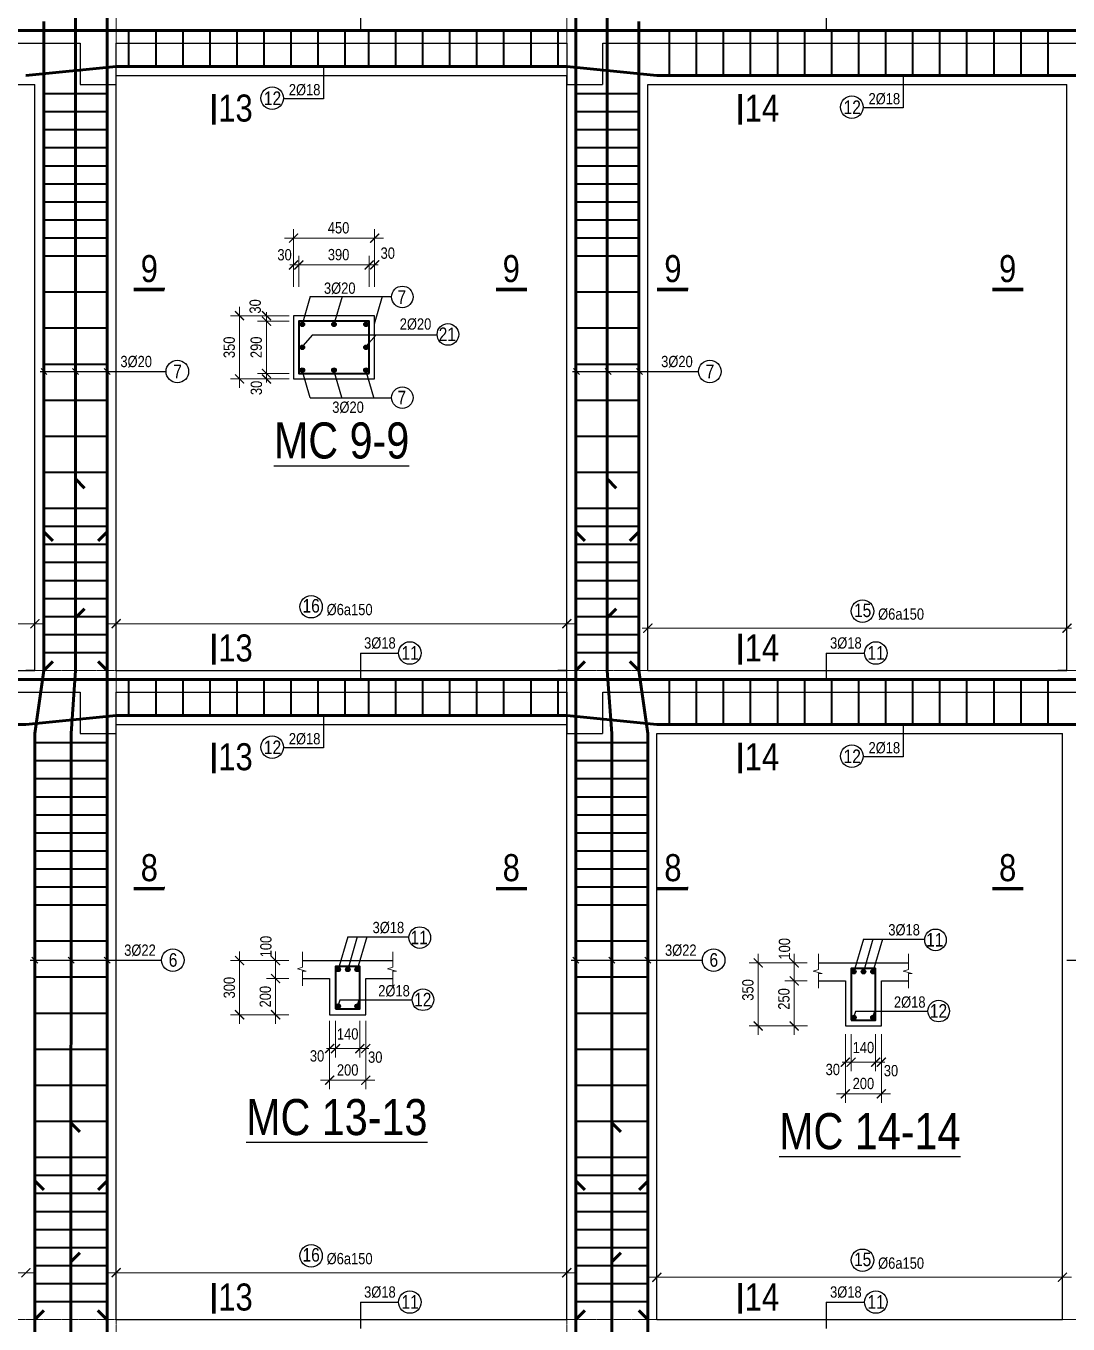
# Model space of a CAD drawing. Header units: inches. Extents: x -959662 to -910219, y 3489550 to 3514317.
# Drawn here: x -946396 to -940615, y 3497137 to 3504337 of the extents above; entities that cross this region are included whole.
import ezdxf

# ---------------------------------------------------------------- set-up
doc = ezdxf.new("R2010")
doc.units = ezdxf.units.IN
doc.header["$LTSCALE"] = 3.5
doc.header["$MEASUREMENT"] = 0
doc.linetypes.add('CENTERX2', pattern=[4, 2.5, -0.5, 0.5, -0.5])
doc.linetypes.add('DASHEDX2', pattern=[1.5, 1, -0.5])
for name, color, linetype, lineweight in [('5.TRUC', 1, 'CENTERX2', 13), ('duongkichthuoc', 4, 'Continuous', 13), ('NET BAO', 4, 'Continuous', 30), ('THEP DAI', 5, 'Continuous', 40), ('THEP DOC', 2, 'Continuous', 60)]:
    doc.layers.add(name, color=color, linetype=linetype, lineweight=lineweight)
for name, color, linetype in [('Net thay', 6, 'Continuous'), ('NETDUTDUT', 3, 'DASHEDX2'), ('text', 3, 'Continuous')]:
    doc.layers.add(name, color=color, linetype=linetype)
doc.styles.add('CHU', font='')
doc.styles.add('Helve-Condense', font='')
doc.styles.add('Text.Helve-condense', font='')
doc.styles.get('CHU').set_extended_font_data('VNI-Helve-Condense')
doc.styles.get('Helve-Condense').set_extended_font_data('VNI-Helve-Condense')
doc.styles.get('Text.Helve-condense').set_extended_font_data('VNI-Helve-Condense')

# ---------------------------------------------------------------- blocks, each defined once
blk = doc.blocks.new('_ArchTick')
at = {"color": 0, "linetype": 'ByBlock', "const_width": 0.15}
blk.add_lwpolyline([(-0.5, -0.5), (0.5, 0.5)], dxfattribs=at)

msp = doc.modelspace()

# ---------------------------------------------------------------- hatches: boundary and pattern name
at = {"layer": 'text'}
for points in [[(-944850.6, 3502682.1, 1), (-944875.6, 3502682.1, 1)], [(-944674.8, 3502682.1, 1), (-944699.8, 3502682.1, 1)], [(-944497.4, 3502682.1, 1), (-944522.4, 3502682.1, 1)], [(-944850.6, 3502554.6, 1), (-944875.6, 3502554.6, 1)], [(-944497.4, 3502554.6, 1), (-944522.4, 3502554.6, 1)], [(-944850.6, 3502427.6, 1), (-944875.6, 3502427.6, 1)], [(-944674.8, 3502427.6, 1), (-944699.8, 3502427.6, 1)], [(-944497.4, 3502427.6, 1), (-944522.4, 3502427.6, 1)], [(-944651.3, 3499104.2, 1), (-944676.3, 3499104.2, 1)], [(-944598.1, 3499104.2, 1), (-944623.1, 3499104.2, 1)], [(-944545.6, 3499104.2, 1), (-944570.6, 3499104.2, 1)], [(-941790.3, 3499091.6, 1), (-941815.3, 3499091.6, 1)], [(-941737, 3499091.6, 1), (-941762, 3499091.6, 1)], [(-941684.5, 3499091.6, 1), (-941709.5, 3499091.6, 1)], [(-944651.3, 3498900.2, 1), (-944676.3, 3498900.2, 1)], [(-944545.6, 3498900.2, 1), (-944570.6, 3498900.2, 1)], [(-941790.3, 3498837.6, 1), (-941815.3, 3498837.6, 1)], [(-941684.5, 3498837.6, 1), (-941709.5, 3498837.6, 1)]]:
    msp.add_hatch(color=256, dxfattribs=at).paths.add_polyline_path(points)

# ---------------------------------------------------------------- linework, layer by layer
at = {"layer": '5.TRUC'}
for p, q in [((-945896, 3508862.2), (-945896, 3500462.2)), ((-943396, 3508862.2), (-943396, 3490815.3)), ((-951896, 3500762.2), (-937396, 3500762.2)), ((-945896, 3500462.2), (-945896, 3490815.3)), ((-951896, 3497162.2), (-937396, 3497162.2))]:
    msp.add_line(p, q, dxfattribs=at)
at = {"layer": 'duongkichthuoc', "color": 4, "linetype": 'Continuous', "lineweight": 13}
for p, q in [((-944961.6, 3503160.4), (-944411.6, 3503160.4)), ((-944911.6, 3503036.6), (-944911.6, 3503210.4)), ((-944461.6, 3503036.6), (-944461.6, 3503210.4)), ((-944911.6, 3502889.5), (-944911.6, 3503061.6)), ((-944881.6, 3502889.5), (-944881.6, 3503061.6)), ((-944881.6, 3502889.5), (-944881.6, 3503061.6)), ((-944491.6, 3502889.5), (-944491.6, 3503061.6)), ((-944491.6, 3502889.5), (-944491.6, 3503061.6)), ((-944461.6, 3502889.5), (-944461.6, 3503061.6)), ((-944931.6, 3503011.6), (-944441.6, 3503011.6)), ((-944911.6, 3503011.6), (-944881.6, 3503011.6)), ((-945086.6, 3502729.7), (-945261.1, 3502729.7)), ((-945211.1, 3502779.7), (-945211.1, 3502329.7)), ((-944936.6, 3502729.7), (-945111.6, 3502729.7)), ((-945061.6, 3502749.7), (-945061.6, 3502359.7)), ((-945061.6, 3502729.7), (-945061.6, 3502699.7)), ((-944936.6, 3502699.7), (-945111.6, 3502699.7)), ((-944936.6, 3502699.7), (-945111.6, 3502699.7)), ((-945086.6, 3502379.7), (-945261.1, 3502379.7)), ((-944936.6, 3502409.7), (-945111.6, 3502409.7)), ((-944936.6, 3502409.7), (-945111.6, 3502409.7)), ((-944936.6, 3502379.7), (-945111.6, 3502379.7)), ((-945061.6, 3502409.7), (-945061.6, 3502379.7)), ((-945210.6, 3499203), (-945210.6, 3498803)), ((-945010.9, 3499203), (-945010.9, 3499003)), ((-945035.9, 3499153), (-945260.6, 3499153)), ((-944936.9, 3499153), (-945060.9, 3499153)), ((-942159, 3499140.4), (-942383.7, 3499140.4)), ((-942333.7, 3499190.4), (-942333.7, 3498740.4)), ((-942062.1, 3499140.4), (-942186.1, 3499140.4)), ((-942134, 3499190.4), (-942134, 3498990.4)), ((-945010.9, 3499103), (-945010.9, 3498803)), ((-942134, 3499090.4), (-942134, 3498740.4)), ((-944936.9, 3499053), (-945060.9, 3499053)), ((-944936.9, 3499053), (-945060.9, 3499053)), ((-942062.1, 3499040.4), (-942186.1, 3499040.4)), ((-945035.9, 3498853), (-945260.6, 3498853)), ((-944936.9, 3498853), (-945060.9, 3498853)), ((-944711.2, 3498819.2), (-944711.2, 3498614.8)), ((-944679.2, 3498819.2), (-944679.2, 3498614.8)), ((-944679.2, 3498789.7), (-944679.2, 3498614.8)), ((-944543.2, 3498819.2), (-944543.2, 3498614.8)), ((-944543.2, 3498789.7), (-944543.2, 3498614.8)), ((-944511.2, 3498819.2), (-944511.2, 3498614.8)), ((-942159, 3498790.4), (-942383.7, 3498790.4)), ((-942060, 3498790.4), (-942184, 3498790.4)), ((-941850.1, 3498744.2), (-941850.1, 3498539.7)), ((-941818.1, 3498744.2), (-941818.1, 3498539.7)), ((-941818.1, 3498714.6), (-941818.1, 3498539.7)), ((-941682.1, 3498744.2), (-941682.1, 3498539.7)), ((-941682.1, 3498714.6), (-941682.1, 3498539.7)), ((-941650.1, 3498744.2), (-941650.1, 3498539.7)), ((-944729.2, 3498664.8), (-944493.2, 3498664.8)), ((-944711.2, 3498664.8), (-944679.2, 3498664.8)), ((-944711.2, 3498639.8), (-944711.2, 3498439.2)), ((-944543.2, 3498664.8), (-944511.2, 3498664.8)), ((-944511.2, 3498639.8), (-944511.2, 3498439.2)), ((-941868.1, 3498589.7), (-941632.1, 3498589.7)), ((-941850.1, 3498589.7), (-941818.1, 3498589.7)), ((-941850.1, 3498564.7), (-941850.1, 3498364.1)), ((-941682.1, 3498589.7), (-941650.1, 3498589.7)), ((-941650.1, 3498564.7), (-941650.1, 3498364.1)), ((-944761.2, 3498489.2), (-944461.2, 3498489.2)), ((-941900.1, 3498414.1), (-941600.1, 3498414.1))]:
    msp.add_line(p, q, dxfattribs=at)
at = {"layer": 'NET BAO'}
for p, q in [((-945896, 3500762.2), (-945896, 3504062.2)), ((-945896, 3504062.2), (-943396, 3504062.2)), ((-943396, 3500762.2), (-943396, 3504062.2)), ((-951446, 3504012.2), (-946346, 3504012.2)), ((-946346, 3500762.2), (-946346, 3504012.2)), ((-942946, 3500762.2), (-942946, 3504012.2)), ((-942946, 3504012.2), (-940621, 3504012.2)), ((-940621, 3500762.2), (-940621, 3504012.2)), ((-946346, 3500762.2), (-946396, 3500762.2)), ((-945896, 3500762.2), (-943396, 3500762.2)), ((-945896, 3500762.2), (-945846, 3500762.2)), ((-943396, 3500762.2), (-943446, 3500762.2)), ((-943396, 3497162.2), (-943396, 3500762.2)), ((-942946, 3500762.2), (-940621, 3500762.2)), ((-942946, 3500762.2), (-942896, 3500762.2)), ((-940621, 3500762.2), (-940671, 3500762.2)), ((-940646, 3500762.2), (-940621, 3500762.2)), ((-945896, 3497162.2), (-945896, 3500462.2)), ((-945896, 3500462.2), (-943396, 3500462.2)), ((-942896, 3497162.2), (-942896, 3500412.2)), ((-942896, 3500412.2), (-940646, 3500412.2)), ((-940646, 3497162.2), (-940646, 3500412.2)), ((-944861.2, 3499153), (-944361.2, 3499153)), ((-942000.1, 3499140.4), (-941500.1, 3499140.4)), ((-944861.2, 3499053), (-944711.2, 3499053)), ((-944511.2, 3499053), (-944361.2, 3499053)), ((-942000.1, 3499040.4), (-941850.1, 3499040.4)), ((-941650.1, 3499040.4), (-941500.1, 3499040.4)), ((-945896, 3497162.2), (-943396, 3497162.2)), ((-942896, 3497162.2), (-940646, 3497162.2))]:
    msp.add_line(p, q, dxfattribs=at)
msp.add_lwpolyline([(-944461.6, 3502379.7), (-944461.6, 3502729.7), (-944911.6, 3502729.7), (-944911.6, 3502379.7)], close=True, dxfattribs=at)
for points in [[(-944711.2, 3499053), (-944711.2, 3498853), (-944511.2, 3498853), (-944511.2, 3499053)], [(-941850.1, 3499040.4), (-941850.1, 3498790.4), (-941650.1, 3498790.4), (-941650.1, 3499040.4)]]:
    msp.add_lwpolyline(points, dxfattribs=at)
at = {"layer": 'Net thay', "lineweight": 20}
for p, q in [((-945628.3, 3502874.9), (-945628.3, 3502884.9)), ((-945628.3, 3502874.9), (-945628.3, 3502874.9)), ((-942723.6, 3502874.9), (-942723.6, 3502884.9)), ((-942723.5, 3502874.9), (-942723.5, 3502874.9)), ((-945628.3, 3499552.1), (-945628.3, 3499562.1)), ((-942723.6, 3499552.1), (-942723.6, 3499562.1)), ((-945628.3, 3499552.1), (-945628.3, 3499552.1)), ((-942723.5, 3499552.1), (-942723.5, 3499552.1))]:
    msp.add_line(p, q, dxfattribs=at)
at = {"layer": 'Net thay', "lineweight": 20, "ltscale": 20, "const_width": 20}
for points in [[(-945354, 3503960.5), (-945354, 3503789.7)], [(-942433.9, 3503960.5), (-942433.9, 3503789.7)], [(-945799.1, 3502874.9), (-945628.3, 3502874.9)], [(-943788, 3502874.9), (-943617.2, 3502874.9)], [(-942894.3, 3502874.9), (-942723.5, 3502874.9)], [(-941034.2, 3502874.9), (-940863.4, 3502874.9)], [(-945354, 3500965.7), (-945354, 3500794.9)], [(-942433.9, 3500965.7), (-942433.9, 3500794.9)], [(-945354, 3500362.5), (-945354, 3500191.7)], [(-942433.9, 3500362.5), (-942433.9, 3500191.7)], [(-945799.1, 3499552.1), (-945628.3, 3499552.1)], [(-943788, 3499552.1), (-943617.2, 3499552.1)], [(-942894.3, 3499552.1), (-942723.5, 3499552.1)], [(-941034.2, 3499552.1), (-940863.4, 3499552.1)], [(-945354, 3497365.6), (-945354, 3497194.8)], [(-942433.9, 3497365.6), (-942433.9, 3497194.8)]]:
    msp.add_lwpolyline(points, dxfattribs=at)
at = {"layer": 'NETDUTDUT'}
for p, q in [((-948796, 3504242.2), (-946096, 3504242.2)), ((-945896, 3504242.2), (-943396, 3504242.2)), ((-943196, 3504242.2), (-940496, 3504242.2)), ((-951446, 3500762.2), (-946346, 3500762.2)), ((-945896, 3500762.2), (-943396, 3500762.2)), ((-942946, 3500762.2), (-940621, 3500762.2)), ((-948796, 3500642.2), (-946096, 3500642.2)), ((-945896, 3500642.2), (-943396, 3500642.2)), ((-943196, 3500642.2), (-940496, 3500642.2)), ((-945896, 3497162.2), (-943396, 3497162.2)), ((-942896, 3497162.2), (-940646, 3497162.2))]:
    msp.add_line(p, q, dxfattribs=at)
for points in [[(-946096, 3504242.2), (-946096, 3504012.2), (-945896, 3504012.2), (-945896, 3504242.2)], [(-943396, 3504242.2), (-943396, 3504012.2), (-943196, 3504012.2), (-943196, 3504242.2)], [(-946096, 3500642.2), (-946096, 3500412.2), (-945896, 3500412.2), (-945896, 3500642.2)], [(-943396, 3500642.2), (-943396, 3500412.2), (-943196, 3500412.2), (-943196, 3500642.2)]]:
    msp.add_lwpolyline(points, dxfattribs=at)
at = {"layer": 'text', "color": 3}
for p, q in [((-944540.9, 3504459.1), (-944540.9, 3504312.2)), ((-941955.9, 3504459.1), (-941955.9, 3504312.2)), ((-946317.2, 3502420.2), (-945618.5, 3502420.2)), ((-946279.5, 3502403.7), (-946312.5, 3502436.7)), ((-946103.9, 3502403.7), (-946136.9, 3502436.7)), ((-945929.5, 3502403.7), (-945962.5, 3502436.7)), ((-943363.4, 3502420.2), (-942664.7, 3502420.2)), ((-943325.7, 3502403.7), (-943358.7, 3502436.7)), ((-943150.2, 3502403.7), (-943183.2, 3502436.7)), ((-942975.7, 3502403.7), (-943008.7, 3502436.7)), ((-944540.9, 3500859.1), (-944328.4, 3500859.1)), ((-944540.9, 3500859.1), (-944540.9, 3500712.2)), ((-941955.9, 3500859.1), (-941743.4, 3500859.1)), ((-941955.9, 3500859.1), (-941955.9, 3500712.2)), ((-946372.1, 3499155.3), (-945643.5, 3499155.3)), ((-946329.5, 3499138.8), (-946362.5, 3499171.8)), ((-946128.9, 3499138.8), (-946161.9, 3499171.8)), ((-945929.5, 3499138.8), (-945962.5, 3499171.8)), ((-943372.1, 3499155.3), (-942643.5, 3499155.3)), ((-943329.5, 3499138.8), (-943362.5, 3499171.8)), ((-943128.9, 3499138.8), (-943161.9, 3499171.8)), ((-942929.5, 3499138.8), (-942962.5, 3499171.8)), ((-940622.1, 3499155.3), (-939893.5, 3499155.3)), ((-944540.9, 3497259.1), (-944328.4, 3497259.1)), ((-944540.9, 3497259.1), (-944540.9, 3497112.2)), ((-941955.9, 3497259.1), (-941743.4, 3497259.1)), ((-941955.9, 3497259.1), (-941955.9, 3497112.2))]:
    msp.add_line(p, q, dxfattribs=at)
at = {"layer": 'text'}
for p, q in [((-944745.5, 3504112.2), (-944745.5, 3503932.9)), ((-941529.5, 3504062.2), (-941529.5, 3503882.9)), ((-944745.5, 3503932.9), (-944967.6, 3503932.9)), ((-941529.5, 3503882.9), (-941751.6, 3503882.9)), ((-944818.5, 3502835.7), (-944863.1, 3502682.1)), ((-944818.5, 3502835.7), (-944369.9, 3502835.7)), ((-944642.6, 3502835.7), (-944687.3, 3502682.1)), ((-944419.2, 3502835.7), (-944463.5, 3502683.2)), ((-944806.3, 3502624.7), (-944873.6, 3502547.7)), ((-944806.3, 3502624.7), (-944356.9, 3502624.7)), ((-944452.3, 3502624.7), (-944508.6, 3502560.2)), ((-944356.9, 3502624.7), (-944115, 3502624.7)), ((-944818.5, 3502274.1), (-944863.1, 3502427.6)), ((-944643.1, 3502275.8), (-944687.4, 3502428.3)), ((-944465.7, 3502275.8), (-944510.1, 3502428.3)), ((-944818.5, 3502274.1), (-944369.9, 3502274.1)), ((-944745.5, 3500512.2), (-944745.5, 3500332.9)), ((-941529.5, 3500462.2), (-941529.5, 3500282.9)), ((-944745.5, 3500332.9), (-944967.6, 3500332.9)), ((-941529.5, 3500282.9), (-941751.6, 3500282.9)), ((-944611.2, 3499285), (-944663.8, 3499104.2)), ((-944611.2, 3499285), (-944271.1, 3499285)), ((-944558, 3499285), (-944610.6, 3499104.2)), ((-944505.5, 3499285), (-944558.1, 3499104.2)), ((-941750.2, 3499272.4), (-941802.8, 3499091.6)), ((-941750.2, 3499272.4), (-941410, 3499272.4)), ((-941697, 3499272.4), (-941749.5, 3499091.6)), ((-941644.4, 3499272.4), (-941697, 3499091.6)), ((-944654.9, 3498933.1), (-944670.1, 3498889.4)), ((-944253.4, 3498933.1), (-944654.9, 3498933.1)), ((-944549.1, 3498933.1), (-944564.4, 3498889.4)), ((-941793.8, 3498870.5), (-941809.1, 3498826.8)), ((-941392.3, 3498870.5), (-941793.8, 3498870.5)), ((-941688.1, 3498870.5), (-941703.3, 3498826.8))]:
    msp.add_line(p, q, dxfattribs=at)
at = {"layer": 'text', "color": 4, "lineweight": 20, "ltscale": 0.5}
for p, q in [((-944861.2, 3499202.3), (-944861.2, 3499115.8)), ((-944361.2, 3499202.3), (-944361.2, 3499115.8)), ((-942000.1, 3499189.7), (-942000.1, 3499103.2)), ((-941500.1, 3499189.7), (-941500.1, 3499103.2)), ((-944861.2, 3499115.8), (-944890, 3499107.8)), ((-944890, 3499107.8), (-944840.7, 3499093.6)), ((-944840.7, 3499093.6), (-944861.2, 3499093.6)), ((-944861.2, 3499093.6), (-944861.2, 3499012.4)), ((-944361.2, 3499115.8), (-944390, 3499107.8)), ((-944390, 3499107.8), (-944340.7, 3499093.6)), ((-944340.7, 3499093.6), (-944361.2, 3499093.6)), ((-944361.2, 3499093.6), (-944361.2, 3499012.4)), ((-942000.1, 3499103.2), (-942029, 3499095.2)), ((-942029, 3499095.2), (-941979.6, 3499081)), ((-941979.6, 3499081), (-942000.1, 3499081)), ((-942000.1, 3499081), (-942000.1, 3498999.8)), ((-941500.1, 3499103.2), (-941529, 3499095.2)), ((-941529, 3499095.2), (-941479.6, 3499081)), ((-941479.6, 3499081), (-941500.1, 3499081)), ((-941500.1, 3499081), (-941500.1, 3498999.8))]:
    msp.add_line(p, q, dxfattribs=at)
at = {"layer": 'text'}
for centre, radius in [((-945030, 3503937.1), 62.5), ((-941814, 3503887.1), 62.5), ((-944308, 3502834.2), 60), ((-944863.1, 3502682.1), 12.5), ((-944687.3, 3502682.1), 12.5), ((-944509.9, 3502682.1), 12.5), ((-944055, 3502626.2), 60), ((-944863.1, 3502554.6), 12.5), ((-944509.9, 3502554.6), 12.5), ((-944863.1, 3502427.6), 12.5), ((-944687.3, 3502427.6), 12.5), ((-944509.9, 3502427.6), 12.5), ((-944308, 3502275.5), 60), ((-945030, 3500337.1), 62.5), ((-941814, 3500287.1), 62.5), ((-944211.2, 3499280.5), 60), ((-941350.2, 3499267.9), 60), ((-944663.8, 3499104.2), 12.5), ((-944610.6, 3499104.2), 12.5), ((-944558.1, 3499104.2), 12.5), ((-941802.8, 3499091.6), 12.5), ((-941749.5, 3499091.6), 12.5), ((-941697, 3499091.6), 12.5), ((-944193.5, 3498936), 60), ((-944663.8, 3498900.2), 12.5), ((-944558.1, 3498900.2), 12.5), ((-941332.4, 3498873.3), 60), ((-941802.8, 3498837.6), 12.5), ((-941697, 3498837.6), 12.5)]:
    msp.add_circle(centre, radius, dxfattribs=at)
at = {"layer": 'text', "color": 3}
for centre in [(-945556, 3502420.2), (-942602.2, 3502420.2), (-944814.3, 3501115.9), (-941755, 3501090.9), (-944265.9, 3500859.1), (-941680.9, 3500859.1), (-945581, 3499155.3), (-942581, 3499155.3), (-944814.3, 3497515.9), (-941755, 3497490.9), (-944265.9, 3497259.1), (-941680.9, 3497259.1)]:
    msp.add_circle(centre, 62.5, dxfattribs=at)
at = {"layer": 'THEP DAI'}
for p, q in [((-945826.3, 3504312.2), (-945826.3, 3504112.2)), ((-945676.3, 3504312.2), (-945676.3, 3504112.2)), ((-945676.3, 3504312.2), (-945676.3, 3504112.2)), ((-945526.3, 3504312.2), (-945526.3, 3504112.2)), ((-945376.3, 3504312.2), (-945376.3, 3504112.2)), ((-945226.3, 3504312.2), (-945226.3, 3504112.2)), ((-945226.3, 3504312.2), (-945226.3, 3504112.2)), ((-945076.3, 3504312.2), (-945076.3, 3504112.2)), ((-945076.3, 3504312.2), (-945076.3, 3504112.2)), ((-944926.3, 3504312.2), (-944926.3, 3504112.2)), ((-944776.3, 3504312.2), (-944776.3, 3504112.2)), ((-944626.3, 3504312.2), (-944626.3, 3504112.2)), ((-944496, 3504312.2), (-944496, 3504112.2)), ((-944496, 3504312.2), (-944496, 3504112.2)), ((-944346, 3504312.2), (-944346, 3504112.2)), ((-944196, 3504312.2), (-944196, 3504112.2)), ((-944046, 3504312.2), (-944046, 3504112.2)), ((-943896, 3504312.2), (-943896, 3504112.2)), ((-943746, 3504312.2), (-943746, 3504112.2)), ((-943596, 3504312.2), (-943596, 3504112.2)), ((-943446, 3504312.2), (-943446, 3504112.2)), ((-942827.4, 3504312.2), (-942827.4, 3504062.2)), ((-942677.4, 3504312.2), (-942677.4, 3504062.2)), ((-942677.4, 3504312.2), (-942677.4, 3504062.2)), ((-942527.4, 3504312.2), (-942527.4, 3504062.2)), ((-942377.4, 3504312.2), (-942377.4, 3504062.2)), ((-942227.4, 3504312.2), (-942227.4, 3504062.2)), ((-942227.4, 3504312.2), (-942227.4, 3504062.2)), ((-942077.4, 3504312.2), (-942077.4, 3504062.2)), ((-942077.4, 3504312.2), (-942077.4, 3504062.2)), ((-941927.4, 3504312.2), (-941927.4, 3504062.2)), ((-941777.4, 3504312.2), (-941777.4, 3504062.2)), ((-941627.4, 3504312.2), (-941627.4, 3504062.2)), ((-941627.4, 3504312.2), (-941627.4, 3504062.2)), ((-941477.4, 3504312.2), (-941477.4, 3504062.2)), ((-941477.4, 3504312.2), (-941477.4, 3504062.2)), ((-941327.4, 3504312.2), (-941327.4, 3504062.2)), ((-941177.4, 3504312.2), (-941177.4, 3504062.2)), ((-941027.4, 3504312.2), (-941027.4, 3504062.2)), ((-940877.4, 3504312.2), (-940877.4, 3504062.2)), ((-940727.4, 3504312.2), (-940727.4, 3504062.2)), ((-946296, 3503962.2), (-945946, 3503962.2)), ((-943346, 3503962.2), (-942996, 3503962.2)), ((-946296, 3503862.2), (-945946, 3503862.2)), ((-943346, 3503862.2), (-942996, 3503862.2)), ((-946296, 3503762.2), (-945946, 3503762.2)), ((-943346, 3503762.2), (-942996, 3503762.2)), ((-946296, 3503662.2), (-945946, 3503662.2)), ((-943346, 3503662.2), (-942996, 3503662.2)), ((-946296, 3503562.2), (-945946, 3503562.2)), ((-943346, 3503562.2), (-942996, 3503562.2)), ((-946296, 3503462.2), (-945946, 3503462.2)), ((-943346, 3503462.2), (-942996, 3503462.2)), ((-946296, 3503362.2), (-945946, 3503362.2)), ((-943346, 3503362.2), (-942996, 3503362.2)), ((-946296, 3503262.2), (-945946, 3503262.2)), ((-943346, 3503262.2), (-942996, 3503262.2)), ((-946296, 3503162.2), (-945946, 3503162.2)), ((-943346, 3503162.2), (-942996, 3503162.2)), ((-946296, 3503062.2), (-945946, 3503062.2)), ((-943346, 3503062.2), (-942996, 3503062.2)), ((-946296, 3502862.2), (-945946, 3502862.2)), ((-943346, 3502862.2), (-942996, 3502862.2)), ((-946296, 3502662.2), (-945946, 3502662.2)), ((-943346, 3502662.2), (-942996, 3502662.2)), ((-946296, 3502462.2), (-945946, 3502462.2)), ((-943346, 3502462.2), (-942996, 3502462.2)), ((-946296, 3502262.2), (-945946, 3502262.2)), ((-943346, 3502262.2), (-942996, 3502262.2)), ((-946296, 3502062.2), (-945946, 3502062.2)), ((-943346, 3502062.2), (-942996, 3502062.2)), ((-946296, 3501862.2), (-945946, 3501862.2)), ((-943346, 3501862.2), (-942996, 3501862.2)), ((-946296, 3501662.2), (-945946, 3501662.2)), ((-943346, 3501662.2), (-942996, 3501662.2)), ((-946296, 3501562.2), (-945946, 3501562.2)), ((-946296, 3501562.2), (-945946, 3501562.2)), ((-943346, 3501562.2), (-942996, 3501562.2)), ((-943346, 3501562.2), (-942996, 3501562.2)), ((-946296, 3501462.2), (-945946, 3501462.2)), ((-946296, 3501462.2), (-945946, 3501462.2)), ((-946296, 3501462.2), (-945946, 3501462.2)), ((-943346, 3501462.2), (-942996, 3501462.2)), ((-943346, 3501462.2), (-942996, 3501462.2)), ((-943346, 3501462.2), (-942996, 3501462.2)), ((-946296, 3501362.2), (-945946, 3501362.2)), ((-946296, 3501362.2), (-945946, 3501362.2)), ((-943346, 3501362.2), (-942996, 3501362.2)), ((-943346, 3501362.2), (-942996, 3501362.2)), ((-946296, 3501262.2), (-945946, 3501262.2)), ((-946296, 3501262.2), (-945946, 3501262.2)), ((-946296, 3501262.2), (-945946, 3501262.2)), ((-943346, 3501262.2), (-942996, 3501262.2)), ((-943346, 3501262.2), (-942996, 3501262.2)), ((-943346, 3501262.2), (-942996, 3501262.2)), ((-946296, 3501162.2), (-945946, 3501162.2)), ((-946296, 3501162.2), (-945946, 3501162.2)), ((-943346, 3501162.2), (-942996, 3501162.2)), ((-943346, 3501162.2), (-942996, 3501162.2)), ((-946296, 3501062.2), (-945946, 3501062.2)), ((-946296, 3501062.2), (-945946, 3501062.2)), ((-946296, 3501062.2), (-945946, 3501062.2)), ((-943346, 3501062.2), (-942996, 3501062.2)), ((-943346, 3501062.2), (-942996, 3501062.2)), ((-943346, 3501062.2), (-942996, 3501062.2)), ((-946296, 3500962.2), (-945946, 3500962.2)), ((-946296, 3500962.2), (-945946, 3500962.2)), ((-943346, 3500962.2), (-942996, 3500962.2)), ((-943346, 3500962.2), (-942996, 3500962.2)), ((-946296, 3500862.2), (-945946, 3500862.2)), ((-946296, 3500862.2), (-945946, 3500862.2)), ((-946296, 3500862.2), (-945946, 3500862.2)), ((-943346, 3500862.2), (-942996, 3500862.2)), ((-943346, 3500862.2), (-942996, 3500862.2)), ((-943346, 3500862.2), (-942996, 3500862.2)), ((-945826.3, 3500712.2), (-945826.3, 3500512.2)), ((-945676.3, 3500712.2), (-945676.3, 3500512.2)), ((-945676.3, 3500712.2), (-945676.3, 3500512.2)), ((-945526.3, 3500712.2), (-945526.3, 3500512.2)), ((-945376.3, 3500712.2), (-945376.3, 3500512.2)), ((-945226.3, 3500712.2), (-945226.3, 3500512.2)), ((-945226.3, 3500712.2), (-945226.3, 3500512.2)), ((-945076.3, 3500712.2), (-945076.3, 3500512.2)), ((-945076.3, 3500712.2), (-945076.3, 3500512.2)), ((-944926.3, 3500712.2), (-944926.3, 3500512.2)), ((-944776.3, 3500712.2), (-944776.3, 3500512.2)), ((-944626.3, 3500712.2), (-944626.3, 3500512.2)), ((-944496, 3500712.2), (-944496, 3500512.2)), ((-944496, 3500712.2), (-944496, 3500512.2)), ((-944346, 3500712.2), (-944346, 3500512.2)), ((-944196, 3500712.2), (-944196, 3500512.2)), ((-944046, 3500712.2), (-944046, 3500512.2)), ((-943896, 3500712.2), (-943896, 3500512.2)), ((-943746, 3500712.2), (-943746, 3500512.2)), ((-943596, 3500712.2), (-943596, 3500512.2)), ((-943446, 3500712.2), (-943446, 3500512.2)), ((-942827.4, 3500712.2), (-942827.4, 3500462.2)), ((-942677.4, 3500712.2), (-942677.4, 3500462.2)), ((-942677.4, 3500712.2), (-942677.4, 3500462.2)), ((-942527.4, 3500712.2), (-942527.4, 3500462.2)), ((-942377.4, 3500712.2), (-942377.4, 3500462.2)), ((-942227.4, 3500712.2), (-942227.4, 3500462.2)), ((-942227.4, 3500712.2), (-942227.4, 3500462.2)), ((-942077.4, 3500712.2), (-942077.4, 3500462.2)), ((-942077.4, 3500712.2), (-942077.4, 3500462.2)), ((-941927.4, 3500712.2), (-941927.4, 3500462.2)), ((-941777.4, 3500712.2), (-941777.4, 3500462.2)), ((-941627.4, 3500712.2), (-941627.4, 3500462.2)), ((-941627.4, 3500712.2), (-941627.4, 3500462.2)), ((-941477.4, 3500712.2), (-941477.4, 3500462.2)), ((-941477.4, 3500712.2), (-941477.4, 3500462.2)), ((-941327.4, 3500712.2), (-941327.4, 3500462.2)), ((-941177.4, 3500712.2), (-941177.4, 3500462.2)), ((-941027.4, 3500712.2), (-941027.4, 3500462.2)), ((-940877.4, 3500712.2), (-940877.4, 3500462.2)), ((-940727.4, 3500712.2), (-940727.4, 3500462.2)), ((-946346, 3500362.2), (-945946, 3500362.2)), ((-943346, 3500362.2), (-942946, 3500362.2)), ((-946346, 3500262.2), (-945946, 3500262.2)), ((-943346, 3500262.2), (-942946, 3500262.2)), ((-946346, 3500162.2), (-945946, 3500162.2)), ((-943346, 3500162.2), (-942946, 3500162.2)), ((-946346, 3500062.2), (-945946, 3500062.2)), ((-943346, 3500062.2), (-942946, 3500062.2)), ((-946346, 3499962.2), (-945946, 3499962.2)), ((-943346, 3499962.2), (-942946, 3499962.2)), ((-946346, 3499862.2), (-945946, 3499862.2)), ((-943346, 3499862.2), (-942946, 3499862.2)), ((-946346, 3499762.2), (-945946, 3499762.2)), ((-943346, 3499762.2), (-942946, 3499762.2)), ((-946346, 3499662.2), (-945946, 3499662.2)), ((-943346, 3499662.2), (-942946, 3499662.2)), ((-946346, 3499562.2), (-945946, 3499562.2)), ((-943346, 3499562.2), (-942946, 3499562.2)), ((-946346, 3499462.2), (-945946, 3499462.2)), ((-943346, 3499462.2), (-942946, 3499462.2)), ((-946346, 3499262.2), (-945946, 3499262.2)), ((-943346, 3499262.2), (-942946, 3499262.2)), ((-943346, 3499262.2), (-942946, 3499262.2)), ((-946346, 3499062.2), (-945946, 3499062.2)), ((-943346, 3499062.2), (-942946, 3499062.2)), ((-943346, 3499062.2), (-942946, 3499062.2)), ((-946346, 3498862.2), (-945946, 3498862.2)), ((-943346, 3498862.2), (-942946, 3498862.2)), ((-946346, 3498662.2), (-945946, 3498662.2)), ((-943346, 3498662.2), (-942946, 3498662.2)), ((-946346, 3498462.2), (-945946, 3498462.2)), ((-943346, 3498462.2), (-942946, 3498462.2)), ((-946346, 3498262.2), (-945946, 3498262.2)), ((-943346, 3498262.2), (-942946, 3498262.2)), ((-946346, 3498062.2), (-945946, 3498062.2)), ((-943346, 3498062.2), (-942946, 3498062.2)), ((-946346, 3497962.2), (-945946, 3497962.2)), ((-946346, 3497962.2), (-945946, 3497962.2)), ((-943346, 3497962.2), (-942946, 3497962.2)), ((-943346, 3497962.2), (-942946, 3497962.2)), ((-946346, 3497862.2), (-945946, 3497862.2)), ((-946346, 3497862.2), (-945946, 3497862.2)), ((-946346, 3497862.2), (-945946, 3497862.2)), ((-943346, 3497862.2), (-942946, 3497862.2)), ((-943346, 3497862.2), (-942946, 3497862.2)), ((-943346, 3497862.2), (-942946, 3497862.2)), ((-946346, 3497762.2), (-945946, 3497762.2)), ((-946346, 3497762.2), (-945946, 3497762.2)), ((-943346, 3497762.2), (-942946, 3497762.2)), ((-943346, 3497762.2), (-942946, 3497762.2)), ((-946346, 3497662.2), (-945946, 3497662.2)), ((-946346, 3497662.2), (-945946, 3497662.2)), ((-946346, 3497662.2), (-945946, 3497662.2)), ((-943346, 3497662.2), (-942946, 3497662.2)), ((-943346, 3497662.2), (-942946, 3497662.2)), ((-943346, 3497662.2), (-942946, 3497662.2)), ((-946346, 3497562.2), (-945946, 3497562.2)), ((-946346, 3497562.2), (-945946, 3497562.2)), ((-943346, 3497562.2), (-942946, 3497562.2)), ((-943346, 3497562.2), (-942946, 3497562.2)), ((-946346, 3497462.2), (-945946, 3497462.2)), ((-946346, 3497462.2), (-945946, 3497462.2)), ((-946346, 3497462.2), (-945946, 3497462.2)), ((-943346, 3497462.2), (-942946, 3497462.2)), ((-943346, 3497462.2), (-942946, 3497462.2)), ((-943346, 3497462.2), (-942946, 3497462.2)), ((-946346, 3497362.2), (-945946, 3497362.2)), ((-946346, 3497362.2), (-945946, 3497362.2)), ((-943346, 3497362.2), (-942946, 3497362.2)), ((-943346, 3497362.2), (-942946, 3497362.2)), ((-946346, 3497262.2), (-945946, 3497262.2)), ((-946346, 3497262.2), (-945946, 3497262.2)), ((-946346, 3497262.2), (-945946, 3497262.2)), ((-943346, 3497262.2), (-942946, 3497262.2)), ((-943346, 3497262.2), (-942946, 3497262.2)), ((-943346, 3497262.2), (-942946, 3497262.2))]:
    msp.add_line(p, q, dxfattribs=at)
for points in [[(-944491.6, 3502409.7), (-944491.6, 3502699.7), (-944881.6, 3502699.7), (-944881.6, 3502409.7)], [(-944679.2, 3498885), (-944543.2, 3498885), (-944543.2, 3499121), (-944679.2, 3499121)], [(-941818.1, 3498822.4), (-941682.1, 3498822.4), (-941682.1, 3499108.4), (-941818.1, 3499108.4)]]:
    msp.add_lwpolyline(points, close=True, dxfattribs=at)
at = {"layer": 'THEP DOC'}
for p, q in [((-946121, 3500762.2), (-946121, 3508821.5)), ((-945946, 3491662.2), (-945946, 3508821.5)), ((-943346, 3491662.2), (-943346, 3508821.5)), ((-943171, 3500762.2), (-943171, 3508821.5)), ((-937474.1, 3504312.2), (-951806.3, 3504312.2)), ((-946296, 3500762.2), (-946296, 3504362.2)), ((-942996, 3500762.2), (-942996, 3504362.2)), ((-946396, 3504062.2), (-945896, 3504112.2)), ((-945896, 3504112.2), (-943396, 3504112.2)), ((-943396, 3504112.2), (-942896, 3504062.2)), ((-942896, 3504062.2), (-937511.5, 3504062.2)), ((-946071, 3501774.4), (-946121, 3501824.4)), ((-943121, 3501774.4), (-943171, 3501824.4)), ((-946246, 3501482.2), (-946296, 3501532.2)), ((-945996, 3501482.2), (-945946, 3501532.2)), ((-943296, 3501482.2), (-943346, 3501532.2)), ((-943046, 3501482.2), (-942996, 3501532.2)), ((-946121, 3501054.4), (-946071, 3501104.4)), ((-943171, 3501054.4), (-943121, 3501104.4)), ((-946296, 3500762.2), (-946246, 3500812.2)), ((-945946, 3500762.2), (-945996, 3500812.2)), ((-943346, 3500762.2), (-943296, 3500812.2)), ((-942996, 3500762.2), (-943046, 3500812.2)), ((-937474.1, 3500712.2), (-951806.3, 3500712.2)), ((-946296, 3500762.2), (-946346, 3500412.2)), ((-946121, 3500762.2), (-946146, 3500412.2)), ((-943171, 3500762.2), (-943146, 3500412.2)), ((-942996, 3500762.2), (-942946, 3500412.2)), ((-946396, 3500462.2), (-945896, 3500512.2)), ((-945896, 3500512.2), (-943396, 3500512.2)), ((-943396, 3500512.2), (-942896, 3500462.2)), ((-951283.4, 3500462.2), (-946396, 3500462.2)), ((-942896, 3500462.2), (-937511.5, 3500462.2)), ((-946346, 3491662.2), (-946346, 3500412.2)), ((-946146.5, 3491662.2), (-946146, 3500412.2)), ((-943146.5, 3491662.2), (-943146, 3500412.2)), ((-942946, 3491662.2), (-942946, 3500412.2)), ((-946096.5, 3498202.9), (-946146.5, 3498252.9)), ((-943095.4, 3498202.9), (-943145.4, 3498252.9)), ((-946296, 3497882.2), (-946346, 3497932.2)), ((-945996, 3497882.2), (-945946, 3497932.2)), ((-943294.9, 3497882.2), (-943344.9, 3497932.2)), ((-942994.9, 3497882.2), (-942944.9, 3497932.2)), ((-946146.5, 3497482.9), (-946096.5, 3497532.9)), ((-943145.4, 3497482.9), (-943095.4, 3497532.9)), ((-946346, 3497162.2), (-946296, 3497212.2)), ((-945947.1, 3497162.2), (-945997.1, 3497212.2)), ((-943344.9, 3497162.2), (-943294.9, 3497212.2)), ((-942946, 3497162.2), (-942996, 3497212.2))]:
    msp.add_line(p, q, dxfattribs=at)
at = {"layer": 'THEP DOC', "color": 4, "linetype": 'Continuous', "lineweight": 13}
for p, q in [((-951496, 3501021.9), (-946296, 3501021.9)), ((-946346, 3500787.2), (-946346, 3501071.9)), ((-945946, 3501021.9), (-943346, 3501021.9)), ((-945896, 3500787.2), (-945896, 3501071.9)), ((-943396, 3500787.2), (-943396, 3501071.9)), ((-942946, 3500762.2), (-942946, 3501046.9)), ((-940621, 3500762.2), (-940621, 3501046.9)), ((-942977.2, 3500996.9), (-940596, 3500996.9)), ((-951446, 3497421.9), (-946346, 3497421.9)), ((-945946, 3497421.9), (-943346, 3497421.9)), ((-945896, 3497187.2), (-945896, 3497471.9)), ((-943396, 3497187.2), (-943396, 3497471.9)), ((-942896, 3497162.2), (-942896, 3497446.9)), ((-940646, 3497162.2), (-940646, 3497446.9)), ((-942946, 3497396.9), (-940596, 3497396.9))]:
    msp.add_line(p, q, dxfattribs=at)

# ---------------------------------------------------------------- block references
at = {"layer": 'duongkichthuoc', "color": 4, "lineweight": 13, "xscale": 50, "yscale": 50, "zscale": 50}
for p, rotation in [((-944911.6, 3503160.4), 180), ((-944911.6, 3503011.6), 180), ((-944881.6, 3503011.6), 180), ((-944461.6, 3503011.6), 180), ((-945211.1, 3502729.7), 90), ((-945061.6, 3502729.7), 270), ((-945061.6, 3502699.7), 90), ((-945211.1, 3502379.7), 270), ((-945061.6, 3502409.7), 270), ((-945061.6, 3502379.7), 270), ((-945210.6, 3499153), 90), ((-945010.9, 3499153), 90), ((-942333.7, 3499140.4), 90), ((-942134, 3499140.4), 90), ((-945010.9, 3499053), 270), ((-945010.9, 3499053), 90), ((-942134, 3499040.4), 270), ((-942134, 3499040.4), 90), ((-945210.6, 3498853), 270), ((-945010.9, 3498853), 270), ((-942333.7, 3498790.4), 270), ((-942134, 3498790.4), 270), ((-944711.2, 3498664.8), 180), ((-944679.2, 3498664.8), 180), ((-944511.2, 3498664.8), 180), ((-941850.1, 3498589.7), 180), ((-941818.1, 3498589.7), 180), ((-941650.1, 3498589.7), 180), ((-944711.2, 3498489.2), 180), ((-941850.1, 3498414.1), 180)]:
    msp.add_blockref('_ArchTick', p, dxfattribs=dict(at, rotation=rotation))
for p in [(-944461.6, 3503160.4), (-944491.6, 3503011.6), (-944543.2, 3498664.8), (-941682.1, 3498589.7), (-944511.2, 3498489.2), (-941650.1, 3498414.1)]:
    msp.add_blockref('_ArchTick', p, dxfattribs=at)
at = {"layer": 'THEP DOC', "color": 4, "lineweight": 13, "xscale": 50, "yscale": 50, "zscale": 50}
for p in [(-946346, 3501021.9), (-943396, 3501021.9), (-940621, 3500996.9), (-946396, 3497421.9), (-943396, 3497421.9), (-940646, 3497396.9)]:
    msp.add_blockref('_ArchTick', p, dxfattribs=at)
at = {"layer": 'THEP DOC', "color": 4, "lineweight": 13, "xscale": 50, "yscale": 50, "zscale": 50, "rotation": 180}
for p in [(-945896, 3501021.9), (-942946, 3500996.9), (-945896, 3497421.9), (-942896, 3497396.9)]:
    msp.add_blockref('_ArchTick', p, dxfattribs=at)

# ---------------------------------------------------------------- texts
at = {"layer": 'duongkichthuoc', "color": 4, "char_height": 62.5, "attachment_point": 5, "style": 'Helve-Condense'}
for s, insert in [('\\A1;450', (-944661.6, 3503217.3)), ('\\A1;30', (-944961.2, 3503067.8)), ('\\A1;390', (-944661.6, 3503068.5)), ('\\A1;30', (-944388.8, 3503076.7)), ('\\A1;140', (-944611.2, 3498745.7)), ('\\A1;140', (-941750.1, 3498670.6)), ('\\A1;30', (-944781, 3498624)), ('\\A1;30', (-944458.1, 3498617.3)), ('\\A1;200', (-944611.2, 3498546.1)), ('\\A1;30', (-941919.9, 3498548.9)), ('\\A1;30', (-941597.1, 3498542.3)), ('\\A1;200', (-941750.1, 3498471.1))]:
    msp.add_mtext(s, dxfattribs=dict(at, insert=insert))
at = {"layer": 'duongkichthuoc', "color": 4, "char_height": 62.5, "attachment_point": 5, "rotation": 90, "style": 'Helve-Condense'}
for s, insert in [('\\A1;30', (-945124, 3502781.5)), ('\\A1;350', (-945268, 3502554.7)), ('\\A1;290', (-945118.5, 3502554.7)), ('\\A1;30', (-945117.5, 3502329.5)), ('\\A1;100', (-945064.5, 3499230.9)), ('\\A1;100', (-942187.7, 3499218.3)), ('\\A1;300', (-945267.5, 3499003)), ('\\A1;200', (-945067.8, 3498953)), ('\\A1;350', (-942390.6, 3498990.4)), ('\\A1;250', (-942190.9, 3498940.4))]:
    msp.add_mtext(s, dxfattribs=dict(at, insert=insert))
at = {"layer": 'Net thay', "lineweight": 20, "ltscale": 20, "style": 'CHU'}
for s, p in [('13', (-945329.1, 3503806.9)), ('14', (-942408.9, 3503806.9)), ('9', (-945759.3, 3502916.5)), ('9', (-943751.3, 3502916.5)), ('9', (-942854.5, 3502916.5)), ('9', (-940997.5, 3502916.5)), ('13', (-945329.1, 3500812.2)), ('14', (-942408.9, 3500812.2)), ('13', (-945329.1, 3500208.9)), ('14', (-942408.9, 3500208.9)), ('8', (-945759.3, 3499593.6)), ('8', (-943751.3, 3499593.6)), ('8', (-942854.5, 3499593.6)), ('8', (-940997.5, 3499593.6)), ('13', (-945329.1, 3497212.1)), ('14', (-942408.9, 3497212.1))]:
    msp.add_text(s, height=150, dxfattribs=at).set_placement(p)
at = {"layer": 'text', "color": 4, "style": 'Text.Helve-condense'}
for s, insert, char_height, width, attachment_point in [('12', (-945028, 3503936.3), 75, 317.247, 5), ('2Þ18', (-944762.5, 3503950.1), 62.5, 327.058, 9), ('2Þ18', (-941546.5, 3503900.1), 62.5, 327.058, 9), ('12', (-941812, 3503886.3), 75, 317.247, 5), ('3Þ20', (-944567.7, 3502849.3), 62.5, 327.058, 9), ('7', (-944311.4, 3502833.4), 75, 317.247, 5), ('2Þ20', (-944147.2, 3502715.2), 62.5, 327.058, 3), ('21', (-944058.4, 3502627), 75, 317.247, 5), ('3Þ20', (-945872.1, 3502507.3), 62.5, 924.543, 1), ('7', (-945555, 3502421.1), 75, 317.247, 5), ('3Þ20', (-942872.1, 3502507.3), 62.5, 924.543, 1), ('7', (-942601.3, 3502421.1), 75, 317.247, 5), ('7', (-944311.4, 3502276.4), 75, 317.247, 5), ('3Þ20', (-944521.6, 3502253.8), 62.5, 327.058, 3), ('16', (-944813.6, 3501120.5), 75, 317.247, 5), ('Þ6a150', (-944473.1, 3501131.4), 62.5, 924.543, 3), ('15', (-941754.3, 3501095.5), 75, 317.247, 5), ('Þ6a150', (-941413.7, 3501106.4), 62.5, 924.543, 3), ('3Þ18', (-944520, 3500946.2), 62.5, 924.543, 1), ('3Þ18', (-941935, 3500946.2), 62.5, 924.543, 1), ('11', (-944264.9, 3500859.9), 75, 317.247, 5), ('11', (-941679.9, 3500859.9), 75, 317.247, 5), ('12', (-945028, 3500336.3), 75, 317.247, 5), ('2Þ18', (-944762.5, 3500350.1), 62.5, 327.058, 9), ('2Þ18', (-941546.5, 3500300.1), 62.5, 327.058, 9), ('12', (-941812, 3500286.3), 75, 317.247, 5), ('3Þ18', (-944473, 3499367.9), 62.5, 327.058, 1), ('3Þ18', (-941611.9, 3499355.3), 62.5, 327.058, 1), ('11', (-944214.6, 3499281.3), 75, 317.247, 5), ('11', (-941353.6, 3499268.7), 75, 317.247, 5), ('3Þ22', (-945850.9, 3499242.3), 62.5, 924.543, 1), ('3Þ22', (-942850.9, 3499242.3), 62.5, 924.543, 1), ('6', (-945580, 3499156.1), 75, 317.247, 5), ('6', (-942580, 3499156.1), 75, 317.247, 5), ('2Þ18', (-944266.5, 3499017), 62.5, 327.058, 3), ('12', (-944194.4, 3498936.8), 75, 317.247, 5), ('2Þ18', (-941405.5, 3498954.4), 62.5, 327.058, 3), ('12', (-941333.4, 3498874.2), 75, 317.247, 5), ('16', (-944813.6, 3497520.5), 75, 317.247, 5), ('Þ6a150', (-944473.1, 3497531.4), 62.5, 924.543, 3), ('15', (-941754.3, 3497495.5), 75, 317.247, 5), ('Þ6a150', (-941413.7, 3497506.4), 62.5, 924.543, 3), ('3Þ18', (-944520, 3497346.2), 62.5, 924.543, 1), ('3Þ18', (-941935, 3497346.2), 62.5, 924.543, 1), ('11', (-944264.9, 3497259.9), 75, 317.247, 5), ('11', (-941679.9, 3497259.9), 75, 317.247, 5)]:
    msp.add_mtext(s, dxfattribs=dict(at, insert=insert, char_height=char_height, width=width, attachment_point=attachment_point))
at = {"layer": 'text', "char_height": 200, "width": 5430.178, "attachment_point": 1, "style": 'Text.Helve-condense'}
for s, insert in [('{\\LMC 9-9}', (-945020.3, 3502138.1)), ('{\\LMC 13-13}', (-945174.5, 3498385.2)), ('{\\LMC 14-14}', (-942217.5, 3498307.1))]:
    msp.add_mtext(s, dxfattribs=dict(at, insert=insert))

doc.saveas('drawing.dxf')
